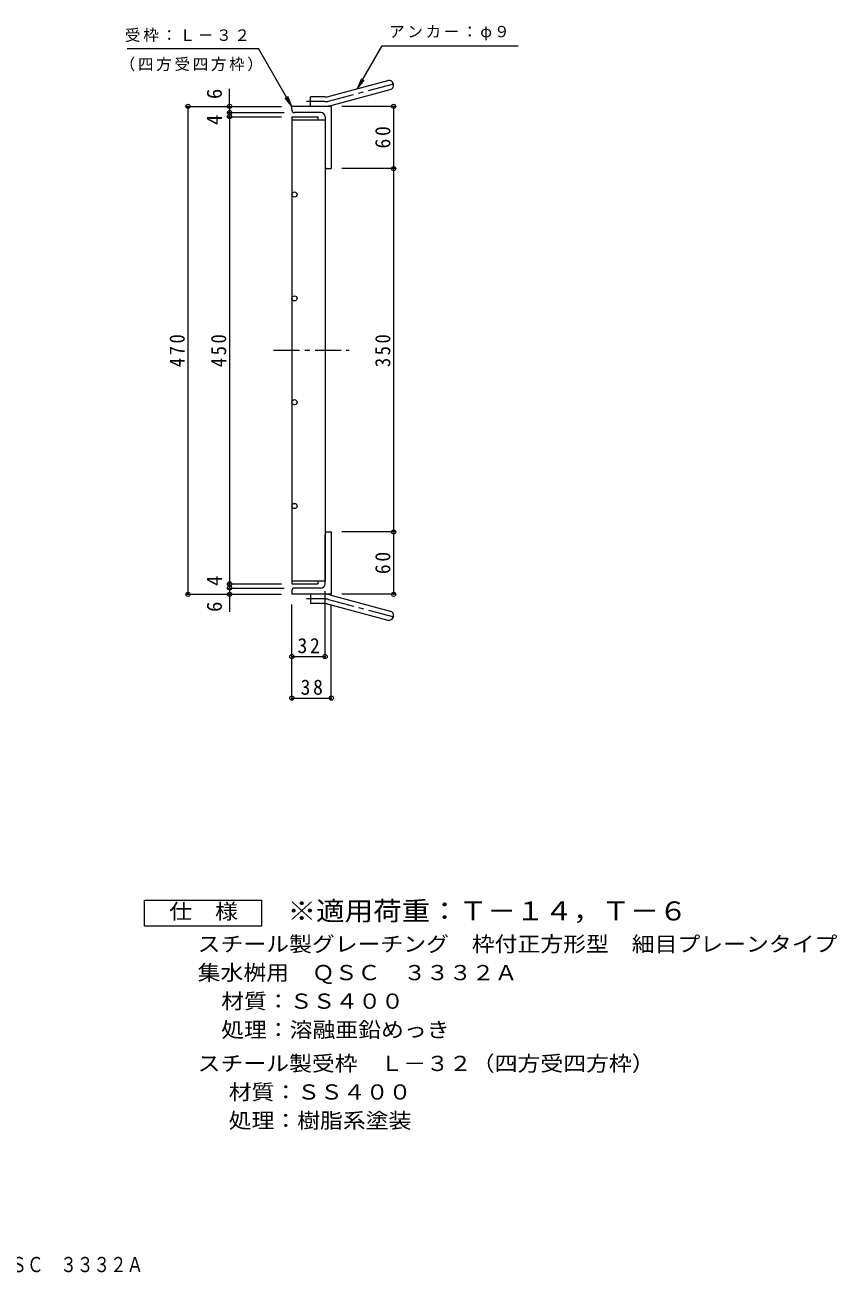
# Model space of a CAD drawing. Units: millimetres at full size, sheet at 1:5. Extents: x -678 to 885, y -685 to 666.
# Drawn here: x 103 to 885, y -685 to 520 of the extents above; entities that cross this region are included whole.
import ezdxf
from ezdxf.enums import TextEntityAlignment as Align

# ---------------------------------------------------------------- set-up
doc = ezdxf.new("R2010")
doc.units = ezdxf.units.MM
doc.header["$LTSCALE"] = 5
doc.header["$PDMODE"] = 32
doc.header["$PDSIZE"] = 4
doc.linetypes.add('CHAIN1', pattern=[8, 5, -1, 1, -1])
for name, color, linetype, lineweight in [('E-1', 2, 'Continuous', 9), ('E-2', 3, 'Continuous', 9), ('E-4', 7, 'Continuous', 9), ('E-5', 7, 'Continuous', 9)]:
    doc.layers.add(name, color=color, linetype=linetype, lineweight=lineweight)
doc.layers.add('F-5_F-5ﾚｲﾔ', color=2, linetype='Continuous')
doc.styles.add('ＭＳ ゴシック', font='')
doc.styles.get('ＭＳ ゴシック').set_extended_font_data('MS Gothic')

msp = doc.modelspace()

# ---------------------------------------------------------------- linework, layer by layer
at = {"layer": 'E-1'}
for p, q in [((394.52, 451.003), (452.711, 466.595)), ((396.85, 442.31), (455.041, 457.902)), ((378.376, 441.696), (378.376, 450.696)), ((392.191, 450.696), (378.376, 450.696)), ((360.376, 438.197), (360.376, 441.696)), ((398.376, 441.696), (360.376, 441.696)), ((388.376, 435.696), (362.876, 435.696)), ((398.376, 441.696), (398.376, 381.697)), ((392.376, 431.696), (392.376, 384.196)), ((394.876, 381.697), (398.376, 381.697)), ((392.376, -18.303), (392.376, 29.197)), ((394.876, 31.696), (398.376, 31.696)), ((398.376, 31.696), (398.376, -28.303)), ((388.376, -22.303), (362.876, -22.303)), ((360.376, -24.803), (360.376, -28.303)), ((398.376, -28.303), (360.376, -28.303)), ((378.376, -28.303), (378.376, -37.303)), ((396.85, -28.917), (455.041, -44.509)), ((392.191, -37.303), (378.376, -37.303)), ((394.52, -37.61), (452.711, -53.202))]:
    msp.add_line(p, q, dxfattribs=at)
at = {"layer": 'E-1', "linetype": 'CHAIN1'}
for p, q in [((395.685, 446.657), (460.852, 464.118)), ((392.191, 446.196), (374.571, 446.196)), ((392.191, -32.803), (374.571, -32.803)), ((395.685, -33.264), (460.852, -50.725))]:
    msp.add_line(p, q, dxfattribs=at)
at = {"layer": 'E-1'}
for centre, radius, start, end in [((453.876, 462.249), 4.5, 285.00014, 104.99991), ((392.191, 459.696), 9, 270, 285.00002), ((362.876, 438.197), 2.5, 180, 270), ((388.376, 431.696), 4, 0, 90), ((392.191, 459.696), 18, 270, 285), ((394.876, 384.196), 2.5, 180, 270), ((394.876, 29.197), 2.5, 90, 180), ((362.876, -24.803), 2.5, 90, 180), ((388.376, -18.303), 4, 270, 0), ((392.191, -46.303), 18, 75, 90), ((392.191, -46.303), 9, 74.99998, 90), ((453.876, -48.856), 4.5, 255.00009, 74.99986)]:
    msp.add_arc(centre, radius, start, end, dxfattribs=at)
at = {"layer": 'E-1', "linetype": 'CHAIN1'}
for centre, start, end in [((392.191, 459.696), 270, 284.99995), ((392.191, -46.303), 75.00005, 90)]:
    msp.add_arc(centre, 13.5, start, end, dxfattribs=at)
at = {"layer": 'E-2'}
for p, q in [((360.376, 431.696), (360.376, -18.303)), ((360.376, 428.696), (392.376, 428.696)), ((392.376, 428.696), (392.376, -15.303)), ((360.376, -15.303), (392.376, -15.303)), ((360.376, -18.303), (385.376, -18.303)), ((385.376, -15.303), (385.376, -18.303))]:
    msp.add_line(p, q, dxfattribs=at)
at = {"layer": 'E-2', "linetype": 'CHAIN1'}
msp.add_line((342.792, 206.697), (415.402, 206.697), dxfattribs=at)
at = {"layer": 'E-2'}
msp.add_lwpolyline([(360.376, 431.696), (385.376, 431.696), (385.376, 428.696)], dxfattribs=at)
for centre in [(362.876, 356.697), (362.876, 256.697), (362.876, 156.697), (362.876, 56.697)]:
    msp.add_circle(centre, 2.5, dxfattribs=at)
at = {"layer": 'E-4'}
for p, q in [((300.376, 441.696), (300.376, 458.696)), ((258.876, 441.696), (350.376, 441.696)), ((260.376, 441.696), (260.376, -28.303)), ((298.876, 435.696), (352.876, 435.696)), ((300.376, 441.696), (300.376, 435.696)), ((300.376, 435.696), (300.376, 431.696)), ((459.876, 441.696), (408.376, 441.696)), ((458.376, 441.696), (458.376, 381.697)), ((298.876, 431.696), (350.376, 431.696)), ((300.376, 431.696), (300.376, -18.303)), ((459.876, 381.697), (408.376, 381.697)), ((458.376, 381.697), (458.376, 31.696)), ((459.876, 31.696), (408.376, 31.696)), ((458.376, 31.696), (458.376, -28.303)), ((298.876, -18.303), (350.376, -18.303)), ((298.876, -22.303), (352.876, -22.303)), ((300.376, -18.303), (300.376, -22.303)), ((300.376, -22.303), (300.376, -28.303)), ((258.876, -28.303), (350.376, -28.303)), ((300.376, -28.303), (300.376, -45.303)), ((392.376, -89.803), (392.376, -25.303)), ((459.876, -28.303), (408.376, -28.303)), ((360.376, -129.803), (360.376, -38.303)), ((398.376, -129.803), (398.376, -38.303)), ((360.376, -88.303), (392.376, -88.303)), ((360.376, -128.303), (398.376, -128.303))]:
    msp.add_line(p, q, dxfattribs=at)
for p in [(260.376, 441.696), (300.376, 441.696), (300.376, 435.696), (458.376, 441.696), (300.376, 431.696), (458.376, 381.697), (458.376, 31.696), (300.376, -18.303), (300.376, -22.303), (260.376, -28.303), (300.376, -28.303), (458.376, -28.303), (360.376, -88.303), (392.376, -88.303), (360.376, -128.303), (398.376, -128.303)]:
    msp.add_point(p, dxfattribs=at)
at = {"layer": 'E-5'}
for p, q in [((201.682, 497.258), (328.297, 497.258)), ((360.376, 441.696), (328.297, 497.258)), ((423.616, 458.799), (447.466, 500.109)), ((447.466, 500.109), (578.404, 500.109)), ((423.616, 458.799), (427.602, 468.423)), ((423.616, 458.799), (429.957, 467.063)), ((360.376, 441.696), (354.034, 449.96)), ((360.376, 441.696), (356.39, 451.32))]:
    msp.add_line(p, q, dxfattribs=at)
at = {"layer": 'E-5', "color": 2}
msp.add_lwpolyline([(218.642, -347.975), (218.642, -322.975), (331.142, -322.975), (331.142, -347.975)], close=True, dxfattribs=at)

# ---------------------------------------------------------------- texts
at = {"layer": 'E-4', "color": 2, "style": 'ＭＳ ゴシック'}
for s, p in [('6', (297.376, 448.696)), ('4', (297.376, 423.696)), ('4', (297.376, -20.303)), ('6', (297.376, -45.303))]:
    msp.add_text(s, height=14.66, rotation=90, dxfattribs=at).set_placement(p, align=Align.BOTTOM_LEFT)
at = {"layer": 'E-4', "color": 2, "style": 'ＭＳ ゴシック', "width": 1.1}
for s, p in [('スチール製グレーチング\u3000枠付正方形型\u3000細目プレーンタイプ', (269.686, -376.935)), ('集水桝用\u3000ＱＳＣ\u3000３３３２Ａ', (269.686, -404.436))]:
    msp.add_text(s, height=14.66, dxfattribs=at).set_placement(p, align=Align.BOTTOM_LEFT)
at = {"layer": 'E-4', "color": 2, "char_height": 14.66, "attachment_point": 7, "rotation": 90, "style": 'ＭＳ ゴシック'}
for s, insert in [('\\T1.27;\\W0.95;60', (455.376, 401.072)), ('\\T1.27;\\W0.9;470', (257.376, 190.447)), ('\\T1.27;\\W0.9;450', (297.376, 190.447)), ('\\T1.27;\\W0.9;350', (455.376, 190.447)), ('\\T1.27;\\W0.95;60', (455.376, -8.928))]:
    msp.add_mtext(s, dxfattribs=dict(at, insert=insert))
at = {"layer": 'E-4', "color": 2, "char_height": 14.66, "attachment_point": 7, "style": 'ＭＳ ゴシック'}
for s, insert in [('\\T1.27;\\W0.95;32', (365.751, -85.303)), ('\\T1.27;\\W0.95;38', (368.751, -125.303))]:
    msp.add_mtext(s, dxfattribs=dict(at, insert=insert))
at = {"layer": 'E-5', "color": 2, "style": 'ＭＳ ゴシック', "width": 1.1}
for s, p in [('仕\u3000様', (242.392, -345.475)), ('材質：ＳＳ４００', (292.302, -431.934)), ('処理：溶融亜鉛めっき', (292.302, -459.435)), ('スチール製受枠\u3000Ｌ－３２（四方受四方枠）', (269.686, -491.935)), ('材質：ＳＳ４００', (299.542, -519.435)), ('処理：樹脂系塗装', (299.542, -546.935))]:
    msp.add_text(s, height=14.66, dxfattribs=at).set_placement(p, align=Align.BOTTOM_LEFT)
at = {"layer": 'E-5', "char_height": 11, "attachment_point": 7, "style": 'ＭＳ ゴシック'}
for s, insert in [('\\T1.17;アンカー：φ９', (453.995, 505.222)), ('\\T1.17;受枠：Ｌ－３２', (199.691, 503.572)), ('\\T1.17;（四方受四方枠）', (194.604, 475.386))]:
    msp.add_mtext(s, dxfattribs=dict(at, insert=insert))
at = {"layer": 'F-5_F-5ﾚｲﾔ', "color": 3, "style": 'ＭＳ ゴシック', "width": 1.1}
msp.add_text('※適用荷重：Ｔ－１４，Ｔ－６', height=18.33, dxfattribs=at).set_placement((356.142, -347.975), align=Align.BOTTOM_LEFT)
at = {"layer": 'F-5_F-5ﾚｲﾔ', "style": 'ＭＳ ゴシック', "width": 0.8}
msp.add_text('スチール製グレーチング\u3000枠付正方形型\u3000細目プレーンタイプ\u3000集水桝用\u3000ＱＳＣ\u3000３３３２Ａ', height=14.66, dxfattribs=at).set_placement((-470.5, -685.652), align=Align.BOTTOM_LEFT)

doc.saveas('drawing.dxf')
